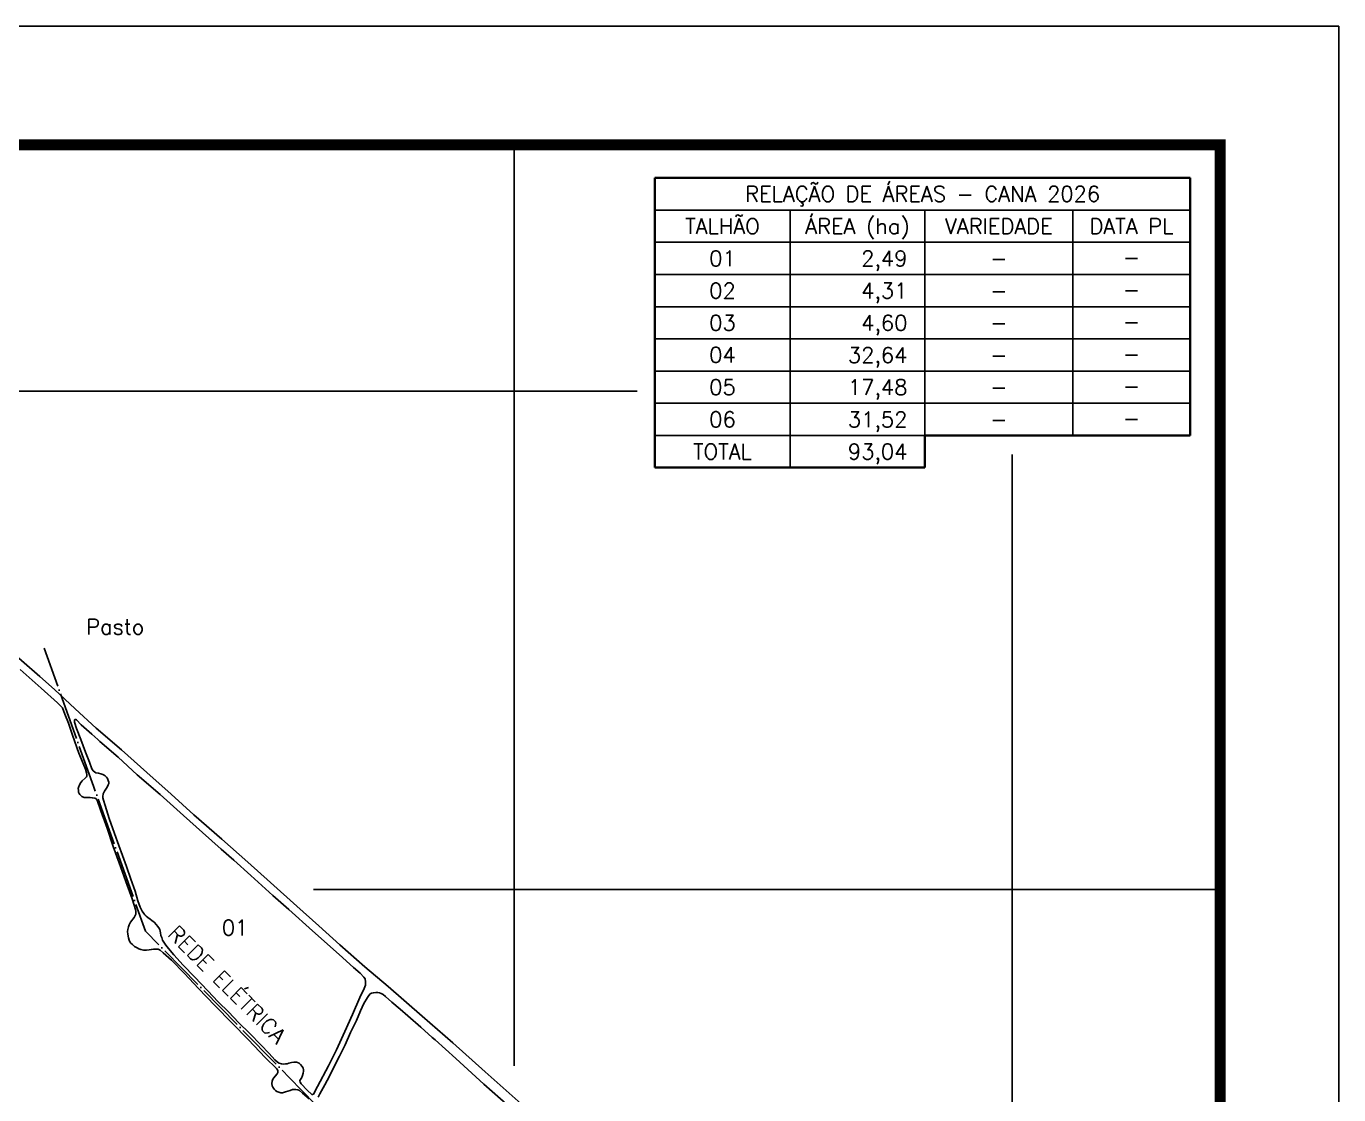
# Model space of a CAD drawing. Extents: x 739475 to 741575, y 7823618 to 7826588.
# Drawn here: x 740468 to 741575, y 7825687 to 7826588 of the extents above; entities that cross this region are included whole.
import ezdxf
from ezdxf.enums import TextEntityAlignment as Align

# ---------------------------------------------------------------- set-up
doc = ezdxf.new("R2010")
doc.units = 0
for name, pattern in [('CONTINUO', [0]), ('LIN0', [0]), ('TAPUME', [47, 40, -3.5, 0, -3.5])]:
    doc.linetypes.add(name, pattern=pattern)
for name, color, linetype in [('0114001342', 1, 'Continuous'), ('MARGEM', 5, 'Continuous'), ('QUADRO_DE_AREAS_CANA_2023', 7, 'Continuous'), ('TEXTO', 7, 'Continuous')]:
    doc.layers.add(name, color=color, linetype=linetype)
for name, color, linetype, lineweight in [('0114001342001', 5, 'Continuous', 25), ('0114001342002', 5, 'Continuous', 25), ('0114001342004', 5, 'Continuous', 25), ('REDE_DE_LUZ', 6, 'Continuous', 25), ('TEXTO_DIVERSOS', 7, 'Continuous', 5)]:
    doc.layers.add(name, color=color, linetype=linetype, lineweight=lineweight)
doc.styles.add('Simplex', font='simplex.shx')

msp = doc.modelspace()

# ---------------------------------------------------------------- linework, layer by layer
at = {"color": 8}
for p, q in [((740880, 7825711.2), (740880, 7826487.7)), ((739575.3, 7826280), (740983.6, 7826280)), ((741300, 7823952.1), (741300, 7826226.8)), ((740710.8, 7825860), (741475.3, 7825860))]:
    msp.add_line(p, q, dxfattribs=at)
at = {"layer": '0114001342', "linetype": 'CONTINUO'}
msp.add_lwpolyline([(740449, 7826066.4), (740479.9, 7826039.5), (740492.2, 7826028.5), (740509.8, 7826012.3), (740527.4, 7825996.1), (740548.8, 7825977.7), (740570.1, 7825958.5), (740590.6, 7825940.4), (740609.9, 7825922.9), (740633.5, 7825902.5), (740655.3, 7825883), (740674.5, 7825865.8), (740696.7, 7825845.8), (740715.1, 7825829.3), (740732.9, 7825813.3), (740754, 7825794.8), (740773.8, 7825778.2), (740802.3, 7825753.1), (740828.1, 7825730.8), (740855.5, 7825706.2), (740885.8, 7825679.4)], dxfattribs=at)
at = {"layer": '0114001342001'}
msp.add_lwpolyline([(740530.5, 7825984.8), (740545.9, 7825971.4), (740562.1, 7825956.6), (740581.3, 7825940.1), (740601, 7825922.3), (740617, 7825908.1), (740632.9, 7825894), (740643.6, 7825884.6), (740658, 7825871.8), (740676.4, 7825854.9), (740689.9, 7825843), (740710, 7825825), (740732.4, 7825805.1), (740744.4, 7825794.3), (740750, 7825789.5), (740753.2, 7825786.1), (740754.2, 7825784.8), (740754.6, 7825782.1), (740754.7, 7825780.9), (740754.6, 7825779.4), (740753.4, 7825776.5), (740749.8, 7825768.8), (740743.5, 7825754.6), (740737.2, 7825740.3), (740730, 7825724.9), (740723.4, 7825711.4), (740714.2, 7825694), (740710.6, 7825687.5), (740710, 7825687.1), (740709.2, 7825687.3), (740705.5, 7825690.7), (740700.2, 7825696.1), (740699.4, 7825697.5), (740699.3, 7825698.7), (740699.6, 7825699.5), (740700.5, 7825701), (740701.4, 7825703.3), (740702, 7825705.2), (740702.3, 7825706.7), (740702.3, 7825708.3), (740702.1, 7825709.5), (740701.3, 7825710.9), (740699.9, 7825712.5), (740698.6, 7825713.5), (740697.3, 7825714.2), (740696.3, 7825714.4), (740695.3, 7825714.5), (740694.1, 7825714.4), (740692.3, 7825714.2), (740689.9, 7825713.5), (740688.4, 7825713), (740687.1, 7825712.9), (740685.4, 7825712.8), (740683.8, 7825713), (740681.9, 7825713.5), (740680.5, 7825714.4), (740678.1, 7825716.4), (740673.3, 7825721.8), (740666.2, 7825729.1), (740657, 7825738.7), (740647.6, 7825747.8), (740639.4, 7825756.5), (740630.4, 7825765.4), (740621.6, 7825774.6), (740610.3, 7825786.4), (740600.9, 7825796.3), (740593, 7825805), (740587, 7825811.9), (740585.5, 7825814), (740584.4, 7825815.5), (740583.5, 7825817.3), (740582.7, 7825819.4), (740582.1, 7825821.2), (740581.8, 7825823.4), (740581.5, 7825824.8), (740581, 7825826.3), (740580.2, 7825827.7), (740579.3, 7825829), (740578.2, 7825830.2), (740576.3, 7825832.4), (740574.5, 7825833.9), (740572.9, 7825835.1), (740571, 7825836.5), (740569.6, 7825837.6), (740568.5, 7825838.7), (740567.6, 7825839.8), (740566.3, 7825841.8), (740564.5, 7825845.2), (740562.6, 7825850.5), (740560.2, 7825858.5), (740556.7, 7825868.6), (740553, 7825879.3), (740549.7, 7825888.5), (740546.6, 7825897.1), (740542.9, 7825907.1), (740538.4, 7825919.9), (740535, 7825930.7), (740533.5, 7825935.3), (740533, 7825937.2), (740533, 7825938.5), (740533.3, 7825940.5), (740534.6, 7825942.9), (740536.7, 7825946.2), (740537.6, 7825948.1), (740538.1, 7825949.4), (740538.1, 7825950.5), (740537.7, 7825951.8), (740537, 7825953.5), (740536.1, 7825954.6), (740535, 7825955.9), (740534.1, 7825956.4), (740533, 7825957), (740531.3, 7825957.6), (740529.3, 7825958), (740527.3, 7825958.4), (740525.9, 7825959.2), (740525, 7825960), (740523.8, 7825961.7), (740521.8, 7825967.2), (740518.5, 7825975.8), (740514.5, 7825986.5), (740511, 7825995.7), (740509.2, 7826001.1), (740509.1, 7826002.3), (740509.3, 7826003), (740509.7, 7826003.3), (740510.3, 7826003.3), (740511, 7826002.9), (740514.8, 7825998.8), (740523.8, 7825990.8), (740528.9, 7825986.3)], close=True, dxfattribs=at)
at = {"layer": '0114001342002'}
msp.add_lwpolyline([(740714.7, 7825684.8), (740716.1, 7825687.6), (740720.3, 7825695.4), (740724.1, 7825702.6), (740728.2, 7825710.7), (740732.6, 7825719.5), (740737.3, 7825729.1), (740742, 7825739.3), (740746.9, 7825749.5), (740750.4, 7825757.6), (740753.3, 7825763.9), (740756.2, 7825769), (740757.3, 7825770.7), (740758.4, 7825771.9), (740759.7, 7825772.6), (740761.2, 7825773), (740763.3, 7825773.2), (740764.8, 7825773.2), (740766.4, 7825772.9), (740767.7, 7825772.4), (740769.4, 7825771.5), (740771.5, 7825769.9), (740776.9, 7825764.9), (740783.7, 7825759.1), (740790.4, 7825753.5), (740801.1, 7825744), (740810.7, 7825735.2), (740813.2, 7825733.3), (740830.7, 7825717.6), (740854.4, 7825696), (740875.4, 7825677.3)], dxfattribs=at)
at = {"layer": '0114001342004'}
msp.add_lwpolyline([(740463.4, 7826045.3), (740481.2, 7826029.8), (740494.8, 7826017.3), (740498.2, 7826014.1), (740499.1, 7826013.1), (740501, 7826007.9), (740504, 7826000.1), (740507.4, 7825990.1), (740512.9, 7825974.8), (740518.4, 7825961.4), (740519.4, 7825958.4), (740519.7, 7825956.8), (740519.7, 7825955.6), (740519.3, 7825954.9), (740518.1, 7825953.9), (740515.7, 7825951.7), (740514.6, 7825950.2), (740513.8, 7825948.9), (740513.1, 7825947.5), (740512.7, 7825946.7), (740512.4, 7825945.2), (740512.5, 7825943.7), (740512.6, 7825942.1), (740513, 7825941), (740513.6, 7825940), (740514.4, 7825939.1), (740515.4, 7825938.4), (740517.3, 7825937.4), (740519.2, 7825937.4), (740522.4, 7825937.4), (740524.2, 7825937.3), (740526.3, 7825936.9), (740527.1, 7825936.7), (740528.2, 7825935.4), (740531.4, 7825926.2), (740536.6, 7825911.8), (740541.8, 7825896.1), (740546.9, 7825882.5), (740552.6, 7825866.6), (740557.8, 7825852), (740560.6, 7825843.2), (740561, 7825841.6), (740561, 7825840.3), (740560.9, 7825839.2), (740560.3, 7825838), (740559.4, 7825836.3), (740556.4, 7825832.4), (740555.3, 7825830.2), (740554.8, 7825828.6), (740554.2, 7825826.2), (740554, 7825824.5), (740554.1, 7825822.3), (740554.6, 7825819.3), (740555.2, 7825817.3), (740555.9, 7825815.9), (740556.8, 7825814.8), (740558.1, 7825813.6), (740559.9, 7825812), (740562, 7825810.7), (740563.5, 7825810), (740565.1, 7825809.4), (740567.4, 7825808.9), (740569.9, 7825808.7), (740572.1, 7825809), (740574.1, 7825809.5), (740575.7, 7825809.7), (740577.5, 7825809.8), (740578.6, 7825809.8), (740579.8, 7825809.6), (740581.4, 7825808.9), (740584, 7825806.7), (740591, 7825800.3), (740601.9, 7825789.2), (740613.7, 7825776.6), (740627.5, 7825762.3), (740642, 7825747.4), (740655.7, 7825733.4), (740670.3, 7825718.2), (740679.6, 7825709), (740680.5, 7825707.9), (740680.7, 7825707.1), (740680.7, 7825705.8), (740680, 7825704.6), (740678.5, 7825702.7), (740677.2, 7825701.1), (740676.4, 7825700), (740675.8, 7825698.5), (740675.6, 7825696.5), (740675.9, 7825694.5), (740676.3, 7825693.3), (740677.5, 7825691.6), (740678.7, 7825690.4), (740679.8, 7825689.6), (740681.4, 7825689), (740683.2, 7825688.7), (740684.6, 7825688.7), (740687.2, 7825689.3), (740691, 7825690.6), (740693.1, 7825691.3), (740695.7, 7825691.4), (740697.4, 7825691.2), (740698.9, 7825690.6), (740701.5, 7825688.2), (740707.1, 7825683.4)], dxfattribs=at)
at = {"layer": 'MARGEM', "color": 174, "linetype": 'LIN0', "flags": 128}
msp.add_lwpolyline([(741575.3, 7823617.7), (741575.3, 7826587.7), (739475.3, 7826587.7), (739475.3, 7823617.7)], close=True, dxfattribs=at)
at = {"layer": 'MARGEM', "color": 174, "linetype": 'LIN0', "const_width": 9.09, "flags": 128}
msp.add_lwpolyline([(741475.3, 7823952.1), (741475.3, 7826487.7), (739575.3, 7826487.7), (739575.3, 7823952.1)], close=True, dxfattribs=at)
at = {"layer": 'QUADRO_DE_AREAS_CANA_2023', "color": 174, "linetype": 'ByBlock', "lineweight": 40}
for p, q in [((740998.7, 7826405.6), (740998.7, 7826459.8)), ((740998.7, 7826459.8), (741450.1, 7826459.8)), ((741450.1, 7826405.6), (741450.1, 7826459.8)), ((740998.7, 7826405.6), (740998.7, 7826215.6)), ((741450.1, 7826405.6), (741450.1, 7826242.7)), ((741226.4, 7826242.7), (741226.4, 7826215.6)), ((741450.1, 7826242.7), (741226.4, 7826242.7)), ((741226.4, 7826215.6), (740998.7, 7826215.6))]:
    msp.add_line(p, q, dxfattribs=at)
at = {"layer": 'QUADRO_DE_AREAS_CANA_2023', "linetype": 'Continuous'}
for p, q in [((741450.1, 7826432.7), (740998.7, 7826432.7)), ((741112.6, 7826432.7), (741112.6, 7826215.6)), ((741226.4, 7826432.7), (741226.4, 7826242.7)), ((741351, 7826432.7), (741351, 7826242.7)), ((741450.1, 7826405.6), (740998.7, 7826405.6)), ((741450.1, 7826378.4), (740998.7, 7826378.4)), ((741450.1, 7826351.3), (740998.7, 7826351.3)), ((741450.1, 7826324.1), (740998.7, 7826324.1)), ((741450.1, 7826297), (740998.7, 7826297)), ((741450.1, 7826269.9), (740998.7, 7826269.9)), ((741226.4, 7826242.7), (740998.7, 7826242.7))]:
    msp.add_line(p, q, dxfattribs=at)
at = {"layer": 'REDE_DE_LUZ', "linetype": 'TAPUME', "flags": 128}
msp.add_lwpolyline([(741042.7, 7825343.4), (740960.6, 7825426.3), (740872.4, 7825516.1), (740780.9, 7825609.2), (740690.1, 7825701.6), (740569.1, 7825824.8), (740525.2, 7825947), (740483.6, 7826063.5)], dxfattribs=at)

# ---------------------------------------------------------------- texts
at = {"layer": 'QUADRO_DE_AREAS_CANA_2023', "linetype": 'Continuous', "style": 'Simplex'}
for s, p in [('RELAÇÃO DE ÁREAS - CANA 2026', (741224.4, 7826446.3)), ('TALHÃO', (741055.6, 7826419.1)), ('ÁREA (ha)', (741169.5, 7826419.1)), ('VARIEDADE', (741288.7, 7826419.1)), ('DATA PL', (741400.5, 7826419.1)), ('01', (741055.6, 7826392)), ('-', (741288.7, 7826392)), ('-', (741400.5, 7826392.9)), ('02', (741055.6, 7826364.8)), ('-', (741400.5, 7826365.7)), ('-', (741288.7, 7826364.8)), ('03', (741055.6, 7826337.7)), ('-', (741288.7, 7826337.7)), ('-', (741400.5, 7826338.6)), ('04', (741055.6, 7826310.6)), ('-', (741288.7, 7826310.6)), ('-', (741400.5, 7826311.4)), ('05', (741055.6, 7826283.4)), ('-', (741288.7, 7826283.4)), ('-', (741400.5, 7826284.3)), ('06', (741055.6, 7826256.3)), ('-', (741288.7, 7826256.3)), ('-', (741400.5, 7826257.2)), ('TOTAL', (741055.6, 7826229.1))]:
    msp.add_text(s, height=13, dxfattribs=at).set_placement(p, align=Align.MIDDLE_CENTER)
for s, p in [('2,49', (741211.6, 7826385.4)), ('4,31', (741211.6, 7826358.3)), ('4,60', (741211.6, 7826331.1)), ('32,64', (741211.6, 7826304)), ('17,48', (741211.6, 7826276.9)), ('31,52', (741211.6, 7826249.7)), ('93,04', (741211.6, 7826222.6))]:
    msp.add_text(s, height=13, dxfattribs=at).set_placement(p, align=Align.RIGHT)
at = {"layer": 'TEXTO', "linetype": 'Continuous', "style": 'Simplex'}
msp.add_text('01', height=13, dxfattribs=at).set_placement((740633.4, 7825821.3, -639.6))
at = {"layer": 'TEXTO_DIVERSOS', "linetype": 'Continuous', "style": 'Simplex'}
msp.add_text('Pasto', height=13, dxfattribs=at).set_placement((740519, 7826075, -639.6))
msp.add_text('REDE ELÉTRICA', height=13, rotation=315.0174, dxfattribs=at).set_placement((740587, 7825821.6))

doc.saveas('drawing.dxf')
